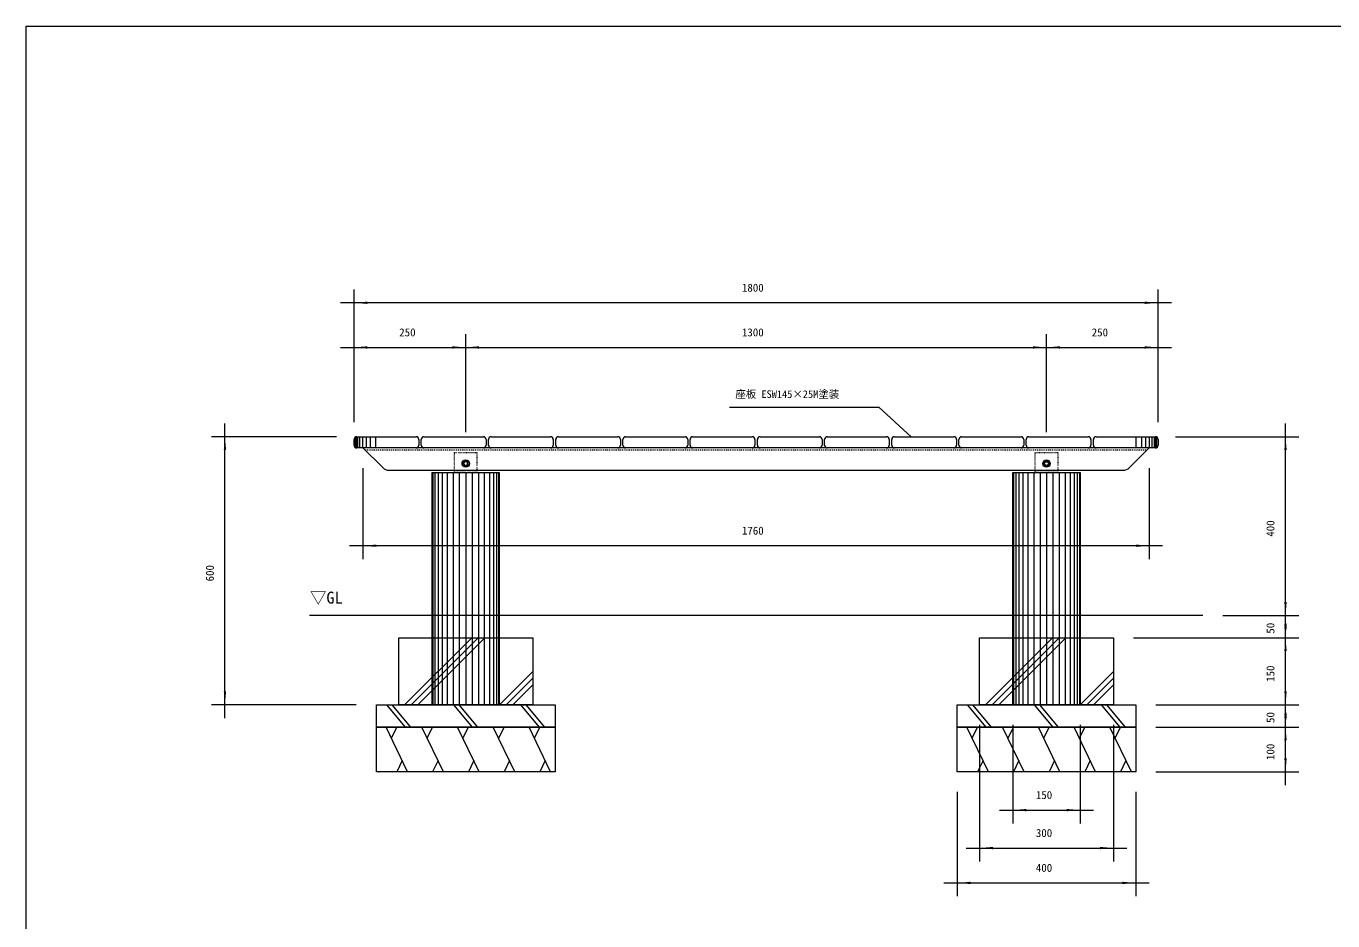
# Model space of a CAD drawing. Units: millimetres, scale not verified. Extents: x -2925 to 2925, y -2062 to 2062.
# Drawn here: x -2925 to 0, y 59 to 2062 of the extents above; entities that cross this region are included whole.
import ezdxf
from ezdxf.enums import TextEntityAlignment as Align

# ---------------------------------------------------------------- set-up
doc = ezdxf.new("R2010")
doc.units = ezdxf.units.MM
doc.header["$LTSCALE"] = 10
doc.linetypes.add('USER1', pattern=[0.416641, 0.208282, -0.208359])
doc.linetypes.add('USER5', pattern=[0.208282, 0.069427, -0.138855])
doc.layers.add('0-1_IMPORTED', color=30, linetype='Continuous', lineweight=18)
doc.styles.add('ＭＳ ゴシック', font='')
doc.styles.get('ＭＳ ゴシック').set_extended_font_data('MS Gothic')

msp = doc.modelspace()

# ---------------------------------------------------------------- linework, layer by layer
at = {"layer": '0-1_IMPORTED', "color": 1}
for p, q in [((-2191, 1175.5), (-2191, 1473)), ((-391, 1175.5), (-391, 1473)), ((-2191, 1443), (-2221, 1443)), ((-391, 1443), (-2191, 1443)), ((-361, 1443), (-391, 1443)), ((-2191, 1175.5), (-2191, 1373)), ((-1941, 1153), (-1941, 1373)), ((-1941, 1153), (-1941, 1373)), ((-641, 1153), (-641, 1373)), ((-641, 1153), (-641, 1373)), ((-391, 1175.5), (-391, 1373)), ((-2221, 1343), (-2191, 1343)), ((-2191, 1343), (-1941, 1343)), ((-1971, 1343), (-1941, 1343)), ((-1941, 1343), (-1911, 1343)), ((-1941, 1343), (-641, 1343)), ((-671, 1343), (-641, 1343)), ((-641, 1343), (-611, 1343)), ((-641, 1343), (-391, 1343)), ((-391, 1343), (-361, 1343)), ((-1350.79, 1209), (-1016, 1209)), ((-1016, 1209), (-944, 1143)), ((-2480, 1143), (-2480, 1173)), ((-106, 1143), (-106, 1173)), ((-2230.58, 1143), (-2510, 1143)), ((-2480, 543), (-2480, 1143)), ((-352, 1143), (-76, 1143)), ((-106, 743), (-106, 1143)), ((-2171, 1073), (-2171, 869)), ((-411, 1073), (-411, 869)), ((-2171, 899), (-2201, 899)), ((-411, 899), (-2171, 899)), ((-381, 899), (-411, 899)), ((-106, 743), (-106, 773)), ((-246, 743), (-76, 743)), ((-246, 743), (-76, 743)), ((-106, 693), (-106, 743)), ((-106, 713), (-106, 743)), ((-106, 693), (-106, 723)), ((-446, 693), (-76, 693)), ((-446, 693), (-76, 693)), ((-106, 543), (-106, 693)), ((-106, 663), (-106, 693)), ((-106, 543), (-106, 573)), ((-2186, 543), (-2510, 543)), ((-2480, 513), (-2480, 543)), ((-396, 543), (-76, 543)), ((-396, 543), (-76, 543)), ((-106, 493), (-106, 543)), ((-106, 513), (-106, 543)), ((-791, 498), (-791, 192)), ((-716, 498), (-716, 277)), ((-566, 498), (-566, 277)), ((-491, 498), (-491, 192)), ((-106, 493), (-106, 523)), ((-396, 493), (-76, 493)), ((-396, 493), (-76, 493)), ((-106, 393), (-106, 493)), ((-106, 463), (-106, 493)), ((-396, 393), (-76, 393)), ((-106, 363), (-106, 393)), ((-841, 348), (-841, 114)), ((-441, 348), (-441, 114)), ((-746, 307), (-716, 307)), ((-716, 307), (-566, 307)), ((-566, 307), (-536, 307)), ((-821, 222), (-791, 222)), ((-791, 222), (-491, 222)), ((-491, 222), (-461, 222)), ((-871, 144), (-841, 144)), ((-841, 144), (-441, 144)), ((-441, 144), (-411, 144))]:
    msp.add_line(p, q, dxfattribs=at)
at = {"layer": '0-1_IMPORTED'}
for p, q in [((-2188, 1118), (-2188, 1143)), ((-2185.58, 1118), (-2185.58, 1143)), ((-2185, 1143), (-2052, 1143)), ((-2182.55, 1118), (-2182.55, 1143)), ((-2177.71, 1118), (-2177.71, 1143)), ((-2171.66, 1118), (-2171.66, 1143)), ((-2163.18, 1118), (-2163.18, 1143)), ((-2154.11, 1118), (-2154.11, 1143)), ((-2142, 1118), (-2142, 1143)), ((-2034.55, 1143), (-1901.55, 1143)), ((-1884.09, 1143), (-1751.09, 1143)), ((-1733.64, 1143), (-1600.64, 1143)), ((-1583.18, 1143), (-1450.18, 1143)), ((-1432.73, 1143), (-1299.73, 1143)), ((-1282.27, 1143), (-1149.27, 1143)), ((-1131.82, 1143), (-998.82, 1143)), ((-981.36, 1143), (-848.36, 1143)), ((-830.91, 1143), (-697.91, 1143)), ((-680.45, 1143), (-547.45, 1143)), ((-530, 1143), (-397, 1143)), ((-440, 1118), (-440, 1143)), ((-427.89, 1118), (-427.89, 1143)), ((-418.82, 1118), (-418.82, 1143)), ((-410.34, 1118), (-410.34, 1143)), ((-404.29, 1118), (-404.29, 1143)), ((-399.45, 1118), (-399.45, 1143)), ((-396.42, 1118), (-396.42, 1143)), ((-394, 1118), (-394, 1143)), ((-2191, 1124), (-2191, 1137)), ((-2052, 1118), (-2185, 1118)), ((-2046, 1137), (-2046, 1124)), ((-2040.55, 1124), (-2040.55, 1137)), ((-1901.55, 1118), (-2034.55, 1118)), ((-1895.55, 1137), (-1895.55, 1124)), ((-1890.09, 1124), (-1890.09, 1137)), ((-1751.09, 1118), (-1884.09, 1118)), ((-1745.09, 1137), (-1745.09, 1124)), ((-1739.64, 1124), (-1739.64, 1137)), ((-1600.64, 1118), (-1733.64, 1118)), ((-1594.64, 1137), (-1594.64, 1124)), ((-1589.18, 1124), (-1589.18, 1137)), ((-1450.18, 1118), (-1583.18, 1118)), ((-1444.18, 1137), (-1444.18, 1124)), ((-1438.73, 1124), (-1438.73, 1137)), ((-1299.73, 1118), (-1432.73, 1118)), ((-1293.73, 1137), (-1293.73, 1124)), ((-1288.27, 1124), (-1288.27, 1137)), ((-1149.27, 1118), (-1282.27, 1118)), ((-1143.27, 1137), (-1143.27, 1124)), ((-1137.82, 1124), (-1137.82, 1137)), ((-998.82, 1118), (-1131.82, 1118)), ((-992.82, 1137), (-992.82, 1124)), ((-987.36, 1124), (-987.36, 1137)), ((-848.36, 1118), (-981.36, 1118)), ((-842.36, 1137), (-842.36, 1124)), ((-836.91, 1124), (-836.91, 1137)), ((-697.91, 1118), (-830.91, 1118)), ((-691.91, 1137), (-691.91, 1124)), ((-686.45, 1124), (-686.45, 1137)), ((-547.45, 1118), (-680.45, 1118)), ((-541.45, 1137), (-541.45, 1124)), ((-536, 1124), (-536, 1137)), ((-397, 1118), (-530, 1118)), ((-391, 1137), (-391, 1124)), ((-1944.84, 1084.59), (-1945.16, 1083)), ((-1945.16, 1083), (-1944.84, 1081.41)), ((-1943.94, 1085.94), (-1944.84, 1084.59)), ((-1942.59, 1086.84), (-1943.94, 1085.94)), ((-1941, 1087.16), (-1942.59, 1086.84)), ((-1939.41, 1086.84), (-1941, 1087.16)), ((-1938.06, 1085.94), (-1939.41, 1086.84)), ((-1937.16, 1084.59), (-1938.06, 1085.94)), ((-1936.84, 1083), (-1937.16, 1084.59)), ((-1937.16, 1081.41), (-1936.84, 1083)), ((-645.16, 1083), (-644.84, 1084.59)), ((-644.84, 1081.41), (-645.16, 1083)), ((-644.84, 1084.59), (-643.94, 1085.94)), ((-643.94, 1085.94), (-642.59, 1086.84)), ((-642.59, 1086.84), (-641, 1087.16)), ((-641, 1087.16), (-639.41, 1086.84)), ((-639.41, 1086.84), (-638.06, 1085.94)), ((-638.06, 1085.94), (-637.16, 1084.59)), ((-637.16, 1084.59), (-636.84, 1083)), ((-636.84, 1083), (-637.16, 1081.41)), ((-2126.86, 1073.86), (-2126.86, 1073.86)), ((-2014.5, 1063), (-2014.5, 543)), ((-2010, 1063), (-2010, 543)), ((-2003, 1063), (-2003, 543)), ((-1994, 1063), (-1994, 543)), ((-1982.5, 1063), (-1982.5, 543)), ((-1969.5, 1063), (-1969.5, 543)), ((-1955.5, 1063), (-1955.5, 543)), ((-1944.84, 1081.41), (-1943.94, 1080.06)), ((-1943.94, 1080.06), (-1942.59, 1079.16)), ((-1942.59, 1079.16), (-1941, 1078.84)), ((-1941, 1078.84), (-1939.41, 1079.16)), ((-1941, 1063), (-1941, 543)), ((-1939.41, 1079.16), (-1938.06, 1080.06)), ((-1938.06, 1080.06), (-1937.16, 1081.41)), ((-1926.5, 1063), (-1926.5, 543)), ((-1912.5, 1063), (-1912.5, 543)), ((-1899.5, 1063), (-1899.5, 543)), ((-1888, 1063), (-1888, 543)), ((-1879, 1063), (-1879, 543)), ((-1872, 1063), (-1872, 543)), ((-1867.5, 1063), (-1867.5, 543)), ((-714.5, 1063), (-714.5, 543)), ((-710, 1063), (-710, 543)), ((-703, 1063), (-703, 543)), ((-694, 1063), (-694, 543)), ((-682.5, 1063), (-682.5, 543)), ((-669.5, 1063), (-669.5, 543)), ((-655.5, 1063), (-655.5, 543)), ((-643.94, 1080.06), (-644.84, 1081.41)), ((-642.59, 1079.16), (-643.94, 1080.06)), ((-641, 1078.84), (-642.59, 1079.16)), ((-639.41, 1079.16), (-641, 1078.84)), ((-641, 1063), (-641, 543)), ((-638.06, 1080.06), (-639.41, 1079.16)), ((-637.16, 1081.41), (-638.06, 1080.06)), ((-626.5, 1063), (-626.5, 543)), ((-612.5, 1063), (-612.5, 543)), ((-599.5, 1063), (-599.5, 543)), ((-588, 1063), (-588, 543)), ((-579, 1063), (-579, 543)), ((-572, 1063), (-572, 543)), ((-567.5, 1063), (-567.5, 543)), ((-291, 743), (-2291, 743)), ((-2077.69, 543), (-1927.69, 693)), ((-2062.84, 543), (-1912.84, 693)), ((-2047.99, 543), (-1897.99, 693)), ((-777.69, 543), (-627.69, 693)), ((-762.84, 543), (-612.84, 693)), ((-747.99, 543), (-597.99, 693)), ((-1865.56, 543), (-1791, 617.56)), ((-565.56, 543), (-491, 617.56)), ((-1850.71, 543), (-1791, 602.71)), ((-1835.86, 543), (-1791, 587.86)), ((-550.71, 543), (-491, 602.71)), ((-535.86, 543), (-491, 587.86)), ((-2118.5, 543), (-2076.74, 493)), ((-2106.69, 543), (-2064.93, 493)), ((-1968.5, 543), (-1926.74, 493)), ((-1956.69, 543), (-1914.93, 493)), ((-1818.5, 543), (-1776.74, 493)), ((-1806.69, 543), (-1764.93, 493)), ((-818.5, 543), (-776.74, 493)), ((-806.69, 543), (-764.93, 493)), ((-668.5, 543), (-626.74, 493)), ((-656.69, 543), (-614.93, 493)), ((-518.5, 543), (-476.74, 493)), ((-506.69, 543), (-464.93, 493)), ((-2071, 393), (-2119.25, 493)), ((-2107.18, 468), (-2095.12, 493)), ((-1991, 393), (-2039.25, 493)), ((-2027.18, 468), (-2015.12, 493)), ((-1911, 393), (-1959.25, 493)), ((-1947.18, 468), (-1935.12, 493)), ((-1831, 393), (-1879.25, 493)), ((-1867.18, 468), (-1855.12, 493)), ((-1751, 393), (-1799.25, 493)), ((-1787.18, 468), (-1775.12, 493)), ((-771, 393), (-819.25, 493)), ((-807.18, 468), (-795.12, 493)), ((-691, 393), (-739.25, 493)), ((-727.18, 468), (-715.12, 493)), ((-611, 393), (-659.25, 493)), ((-647.18, 468), (-635.12, 493)), ((-531, 393), (-579.25, 493)), ((-567.18, 468), (-555.12, 493)), ((-451, 393), (-499.25, 493)), ((-487.18, 468), (-475.12, 493)), ((-2083.06, 418), (-2095.12, 393)), ((-2003.06, 418), (-2015.12, 393)), ((-1923.06, 418), (-1935.12, 393)), ((-1843.06, 418), (-1855.12, 393)), ((-1763.06, 418), (-1775.12, 393)), ((-783.06, 418), (-795.12, 393)), ((-703.06, 418), (-715.12, 393)), ((-623.06, 418), (-635.12, 393)), ((-543.06, 418), (-555.12, 393)), ((-463.06, 418), (-475.12, 393))]:
    msp.add_line(p, q, dxfattribs=at)
at = {"layer": '0-1_IMPORTED', "linetype": 'USER1'}
msp.add_line((-2166.5, 1113.5), (-415.5, 1113.5), dxfattribs=at)
at = {"layer": '0-1_IMPORTED'}
for points in [[(-2925, 2062.5), (2925, 2062.5), (2925, -2062.5), (-2925, -2062.5)], [(-1935.26, 1079.69), (-1935.26, 1086.31), (-1941, 1089.63), (-1946.74, 1086.31), (-1946.74, 1079.69), (-1941, 1076.37)], [(-646.74, 1079.69), (-646.74, 1086.31), (-641, 1089.63), (-635.26, 1086.31), (-635.26, 1079.69), (-641, 1076.37)], [(-2016, 1063), (-1866, 1063), (-1866, 543), (-2016, 543)], [(-716, 1063), (-566, 1063), (-566, 543), (-716, 543)], [(-2091, 693), (-1791, 693), (-1791, 543), (-2091, 543)], [(-791, 693), (-491, 693), (-491, 543), (-791, 543)], [(-2141, 543), (-1741, 543), (-1741, 493), (-2141, 493)], [(-841, 543), (-441, 543), (-441, 493), (-841, 493)], [(-2141, 493), (-1741, 493), (-1741, 393), (-2141, 393)], [(-841, 493), (-441, 493), (-441, 393), (-841, 393)]]:
    msp.add_lwpolyline(points, close=True, dxfattribs=at)
for points in [[(-455.14, 1073.86), (-411, 1118), (-2171, 1118), (-2126.86, 1073.86)], [(-2112.72, 1068), (-2112.72, 1068), (-469.28, 1068)]]:
    msp.add_lwpolyline(points, dxfattribs=at)
at = {"layer": '0-1_IMPORTED', "linetype": 'USER5'}
for points in [[(-1966, 1108), (-1916, 1108), (-1916, 1063), (-1966, 1063)], [(-666, 1108), (-616, 1108), (-616, 1063), (-666, 1063)]]:
    msp.add_lwpolyline(points, close=True, dxfattribs=at)
at = {"layer": '0-1_IMPORTED'}
for centre in [(-1941, 1083), (-641, 1083)]:
    msp.add_circle(centre, 8.32, dxfattribs=at)
for centre, radius, start, end in [((-2185, 1137), 6, 90, 180), ((-2052, 1137), 6, 0, 90), ((-2034.55, 1137), 6, 90, 180), ((-1901.55, 1137), 6, 0, 90), ((-1884.09, 1137), 6, 90, 180), ((-1751.09, 1137), 6, 0, 90), ((-1733.64, 1137), 6, 90, 180), ((-1600.64, 1137), 6, 0, 90), ((-1583.18, 1137), 6, 90, 180), ((-1450.18, 1137), 6, 0, 90), ((-1432.73, 1137), 6, 90, 180), ((-1299.73, 1137), 6, 0, 90), ((-1282.27, 1137), 6, 90, 180), ((-1149.27, 1137), 6, 0, 90), ((-1131.82, 1137), 6, 90, 180), ((-998.82, 1137), 6, 0, 90), ((-981.36, 1137), 6, 90, 180), ((-848.36, 1137), 6, 0, 90), ((-830.91, 1137), 6, 90, 180), ((-697.91, 1137), 6, 0, 90), ((-680.45, 1137), 6, 90, 180), ((-547.45, 1137), 6, 0, 90), ((-530, 1137), 6, 90, 180), ((-397, 1137), 6, 0, 90), ((-2185, 1124), 6, 180, 270), ((-2052, 1124), 6, 270, 360), ((-2034.55, 1124), 6, 180, 270), ((-1901.55, 1124), 6, 270, 0), ((-1884.09, 1124), 6, 180, 270), ((-1751.09, 1124), 6, 270, 360), ((-1733.64, 1124), 6, 180, 270), ((-1600.64, 1124), 6, 270, 0), ((-1583.18, 1124), 6, 180, 270), ((-1450.18, 1124), 6, 270, 0), ((-1432.73, 1124), 6, 180, 270), ((-1299.73, 1124), 6, 270, 0), ((-1282.27, 1124), 6, 180, 270), ((-1149.27, 1124), 6, 270, 0), ((-1131.82, 1124), 6, 180, 270), ((-998.82, 1124), 6, 270, 0), ((-981.36, 1124), 6, 180, 270), ((-848.36, 1124), 6, 270, 0), ((-830.91, 1124), 6, 180, 270), ((-697.91, 1124), 6, 270, 0), ((-680.45, 1124), 6, 180, 270), ((-547.45, 1124), 6, 270, 0), ((-530, 1124), 6, 180, 270), ((-397, 1124), 6, 270, 0), ((-2112.72, 1088), 20, 224.99951, 270), ((-469.28, 1088), 20, 270, 315.00035)]:
    msp.add_arc(centre, radius, start, end, dxfattribs=at)
at = {"layer": '0-1_IMPORTED', "color": 1}
for points in [[(-2191, 1443), (-2161, 1445.62), (-2161, 1440.38)], [(-391, 1443), (-421, 1440.38), (-421, 1445.62)], [(-2191, 1343), (-2161, 1345.62), (-2161, 1340.38)], [(-1941, 1343), (-1971, 1340.38), (-1971, 1345.62)], [(-1941, 1343), (-1911, 1345.62), (-1911, 1340.38)], [(-641, 1343), (-671, 1340.38), (-671, 1345.62)], [(-641, 1343), (-611, 1345.62), (-611, 1340.38)], [(-391, 1343), (-421, 1340.38), (-421, 1345.62)], [(-2480, 1143), (-2477.38, 1113), (-2482.62, 1113)], [(-106, 1143), (-103.38, 1113), (-108.62, 1113)], [(-2171, 899), (-2141, 901.62), (-2141, 896.38)], [(-411, 899), (-441, 896.38), (-441, 901.62)], [(-106, 743), (-108.62, 773), (-103.38, 773)], [(-106, 743), (-103.38, 713), (-108.62, 713)], [(-106, 693), (-108.62, 723), (-103.38, 723)], [(-106, 693), (-103.38, 663), (-108.62, 663)], [(-2480, 543), (-2482.62, 573), (-2477.38, 573)], [(-106, 543), (-108.62, 573), (-103.38, 573)], [(-106, 543), (-103.38, 513), (-108.62, 513)], [(-106, 493), (-108.62, 523), (-103.38, 523)], [(-106, 493), (-103.38, 463), (-108.62, 463)], [(-106, 393), (-108.62, 423), (-103.38, 423)], [(-716, 307), (-686, 309.62), (-686, 304.38)], [(-566, 307), (-596, 304.38), (-596, 309.62)], [(-791, 222), (-761, 224.62), (-761, 219.38)], [(-491, 222), (-521, 219.38), (-521, 224.62)], [(-841, 144), (-811, 146.62), (-811, 141.38)], [(-441, 144), (-471, 141.38), (-471, 146.62)]]:
    msp.add_solid(points, dxfattribs=at)

# ---------------------------------------------------------------- texts
at = {"layer": '0-1_IMPORTED', "color": 7, "style": 'ＭＳ ゴシック'}
for s, height, p in [('1800', 17.91, (-1322.75, 1462.45)), ('250', 17.91, (-2089.81, 1362.44)), ('1300', 17.91, (-1322.75, 1362.44)), ('250', 17.91, (-539.81, 1362.44)), ('座板 ESW145×25M塗装', 17.06, (-1337.49, 1224.74)), ('1760', 17.91, (-1322.75, 918.44)), ('▽GL', 26.87, (-2289.47, 761.34)), ('150', 17.91, (-664.81, 326.45)), ('300', 17.91, (-664.81, 241.45)), ('400', 17.91, (-664.81, 163.45))]:
    msp.add_text(s, height=height, dxfattribs=at).set_placement(p, align=Align.BOTTOM_LEFT)
for s, p in [('400', (-125.44, 919.19)), ('600', (-2499.45, 819.19)), ('50', (-125.44, 702.12)), ('150', (-125.44, 594.19)), ('50', (-125.44, 502.13)), ('100', (-125.44, 419.19))]:
    msp.add_text(s, height=17.91, rotation=90, dxfattribs=at).set_placement(p, align=Align.BOTTOM_LEFT)

doc.saveas('drawing.dxf')
